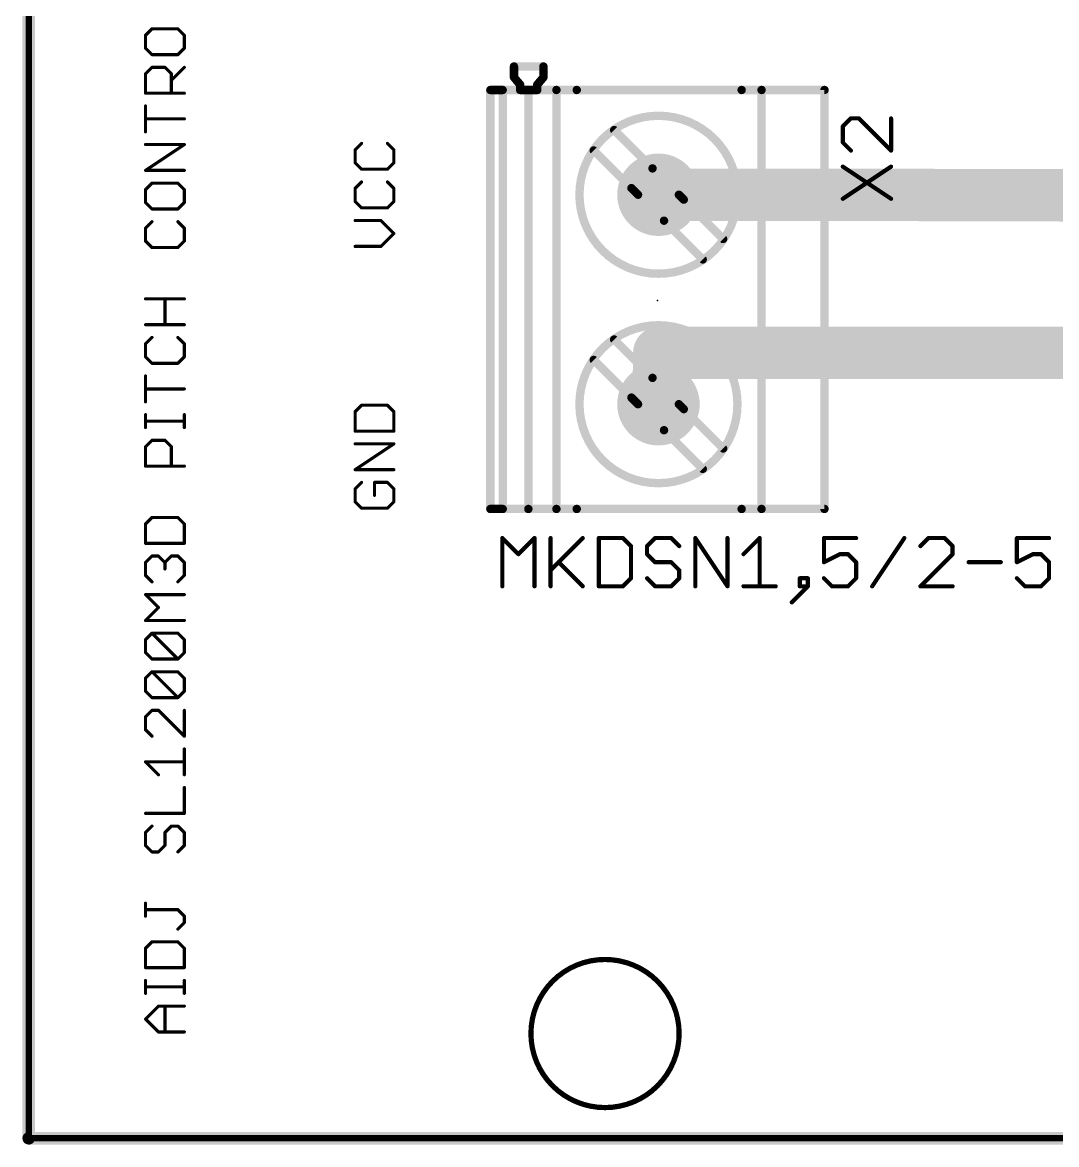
# Model space of a CAD drawing. Extents: x 3.7 to 72.5, y 3.7 to 57.3.
# Drawn here: x 3.66 to 28.73, y 3.66 to 30.87 of the extents above; entities that cross this region are included whole.
import ezdxf

# ---------------------------------------------------------------- set-up
doc = ezdxf.new("R2010")
doc.units = 0
for name, color, linetype in [('1', 14, 'CONTINUOUS'), ('121', 251, 'CONTINUOUS'), ('16', 174, 'CONTINUOUS'), ('17', 94, 'CONTINUOUS'), ('20', 178, 'CONTINUOUS'), ('21', 251, 'CONTINUOUS'), ('23', 178, 'CONTINUOUS'), ('25', 251, 'CONTINUOUS'), ('27', 251, 'CONTINUOUS'), ('51', 251, 'CONTINUOUS')]:
    doc.layers.add(name, color=color, linetype=linetype)

# ---------------------------------------------------------------- blocks, each defined once
blk = doc.blocks.new('ROUNDP')
at = {"const_width": 0.5}
blk.add_lwpolyline([(0, -0.25, 1), (0, 0.25, 1), (0, -0.25)], format="xyb", dxfattribs=at)

msp = doc.modelspace()

# ---------------------------------------------------------------- linework, layer by layer
at = {"layer": '1'}
for points, const_width in [([(3.81, 3.81), (3.81, 57.15)], 0.1524), ([(19.075, 26.6911), (22.8389, 26.6911)], 1.27), ([(22.8389, 26.6911), (31.75, 26.67)], 1.27), ([(19.0961, 22.86), (19.075, 21.6111)], 1.27), ([(33.02, 22.86), (19.0961, 22.86)], 1.27), ([(69.85, 3.81), (3.81, 3.81)], 0.1524)]:
    msp.add_lwpolyline(points, dxfattribs=dict(at, const_width=const_width))
for points, const_width in [([(19.075, 27.0086, 1), (19.075, 26.3736)], 0.635), ([(22.8397, 27.0086, 1), (22.8381, 26.3736)], 0.635), ([(22.8389, 26.3736, 1), (22.8389, 27.0086)], 0.635), ([(19.0961, 23.1775, 1), (19.0961, 22.5425)], 0.635), ([(19.4136, 22.8546, 1), (18.7786, 22.8654)], 0.635), ([(18.7575, 21.6165, 1), (19.3925, 21.6057)], 0.635), ([(3.81, 3.8481, 1), (3.81, 3.7719)], 0.0762), ([(3.7719, 3.81, 1), (3.8481, 3.81)], 0.0762)]:
    msp.add_lwpolyline(points, format="xyb", dxfattribs=dict(at, const_width=const_width))
at = {"layer": '121', "const_width": 0.0762}
for points in [[(6.7981, 30.715), (6.6413, 30.5582)], [(7.4251, 30.715), (6.7981, 30.715)], [(7.5819, 30.5582), (7.4251, 30.715)], [(6.6413, 30.5582), (6.6413, 30.2447)], [(7.5819, 30.2447), (7.5819, 30.5582)], [(6.6413, 30.2447), (6.7981, 30.0879)], [(7.4251, 30.0879), (7.5819, 30.2447)], [(6.7981, 30.0879), (7.4251, 30.0879)], [(6.6413, 29.6227), (6.7981, 29.7795)], [(6.6413, 29.1524), (6.6413, 29.6227)], [(6.7981, 29.7795), (7.1116, 29.7795)], [(7.1116, 29.7795), (7.2684, 29.6227)], [(7.2684, 29.4659), (7.5819, 29.7795)], [(7.2684, 29.6227), (7.2684, 29.1524)], [(7.5819, 29.1524), (6.6413, 29.1524)], [(6.6413, 28.2169), (6.6413, 28.8439)], [(7.5819, 28.5304), (6.6413, 28.5304)], [(6.6413, 27.2813), (7.5819, 27.9084)], [(7.5819, 27.9084), (6.6413, 27.9084)], [(11.8781, 27.9362), (11.7213, 27.7794)], [(11.7213, 27.7794), (11.7213, 27.4659)], [(12.6619, 27.7794), (12.5051, 27.9362)], [(12.6619, 27.4659), (12.6619, 27.7794)], [(11.7213, 27.4659), (11.8781, 27.3091)], [(12.5051, 27.3091), (12.6619, 27.4659)], [(7.5819, 27.2813), (6.6413, 27.2813)], [(11.8781, 27.3091), (12.5051, 27.3091)], [(6.7981, 26.9729), (6.6413, 26.8161)], [(7.4251, 26.9729), (6.7981, 26.9729)], [(7.5819, 26.8161), (7.4251, 26.9729)], [(11.8781, 27.0007), (11.7213, 26.8439)], [(12.6619, 26.8439), (12.5051, 27.0007)], [(6.6413, 26.8161), (6.6413, 26.5026)], [(7.5819, 26.5026), (7.5819, 26.8161)], [(11.7213, 26.8439), (11.7213, 26.5304)], [(12.6619, 26.5304), (12.6619, 26.8439)], [(6.6413, 26.5026), (6.7981, 26.3458)], [(7.4251, 26.3458), (7.5819, 26.5026)], [(11.7213, 26.5304), (11.8781, 26.3736)], [(11.8781, 26.3736), (12.5051, 26.3736)], [(12.5051, 26.3736), (12.6619, 26.5304)], [(6.7981, 26.3458), (7.4251, 26.3458)], [(6.7981, 26.0374), (6.6413, 25.8806)], [(6.6413, 25.8806), (6.6413, 25.5671)], [(7.5819, 25.8806), (7.4251, 26.0374)], [(7.5819, 25.5671), (7.5819, 25.8806)], [(12.3484, 26.0652), (11.7213, 26.0652)], [(12.6619, 25.7516), (12.3484, 26.0652)], [(6.6413, 25.5671), (6.7981, 25.4103)], [(7.4251, 25.4103), (7.5819, 25.5671)], [(12.3484, 25.4381), (12.6619, 25.7516)], [(6.7981, 25.4103), (7.4251, 25.4103)], [(11.7213, 25.4381), (12.3484, 25.4381)], [(6.6413, 24.1663), (7.5819, 24.1663)], [(7.1116, 23.5393), (7.1116, 24.1663)], [(7.5819, 23.5393), (6.6413, 23.5393)], [(6.7981, 23.2308), (6.6413, 23.0741)], [(7.5819, 23.0741), (7.4251, 23.2308)], [(6.6413, 23.0741), (6.6413, 22.7605)], [(7.5819, 22.7605), (7.5819, 23.0741)], [(6.6413, 22.7605), (6.7981, 22.6038)], [(6.7981, 22.6038), (7.4251, 22.6038)], [(7.4251, 22.6038), (7.5819, 22.7605)], [(6.6413, 21.6682), (6.6413, 22.2953)], [(7.5819, 21.9818), (6.6413, 21.9818)], [(11.8781, 21.5862), (11.7213, 21.4294)], [(12.5051, 21.5862), (11.8781, 21.5862)], [(12.6619, 21.4294), (12.5051, 21.5862)], [(6.6413, 21.0446), (6.6413, 21.3581)], [(7.5819, 21.2013), (6.6413, 21.2013)], [(7.5819, 21.0446), (7.5819, 21.3581)], [(11.7213, 21.4294), (11.7213, 20.9591)], [(12.6619, 20.9591), (12.6619, 21.4294)], [(11.7213, 20.9591), (12.6619, 20.9591)], [(6.6413, 20.5793), (6.7981, 20.7361)], [(6.7981, 20.7361), (7.1116, 20.7361)], [(7.1116, 20.7361), (7.2684, 20.5793)], [(11.7213, 20.0236), (12.6619, 20.6507)], [(12.6619, 20.6507), (11.7213, 20.6507)], [(6.6413, 20.109), (6.6413, 20.5793)], [(7.2684, 20.5793), (7.2684, 20.109)], [(7.5819, 20.109), (6.6413, 20.109)], [(12.6619, 20.0236), (11.7213, 20.0236)], [(11.8781, 19.7152), (11.7213, 19.5584)], [(11.7213, 19.5584), (11.7213, 19.2449)], [(12.5051, 19.7152), (12.1916, 19.7152)], [(12.1916, 19.7152), (12.1916, 19.4016)], [(12.6619, 19.5584), (12.5051, 19.7152)], [(12.6619, 19.2449), (12.6619, 19.5584)], [(11.7213, 19.2449), (11.8781, 19.0881)], [(11.8781, 19.0881), (12.5051, 19.0881)], [(12.5051, 19.0881), (12.6619, 19.2449)], [(6.7981, 18.8651), (6.6413, 18.7083)], [(7.4251, 18.8651), (6.7981, 18.8651)], [(7.5819, 18.7083), (7.4251, 18.8651)], [(6.6413, 18.7083), (6.6413, 18.238)], [(7.5819, 18.238), (7.5819, 18.7083)], [(6.6413, 18.238), (7.5819, 18.238)], [(6.6413, 17.7728), (6.7981, 17.9296)], [(6.7981, 17.9296), (6.9548, 17.9296)], [(6.9548, 17.9296), (7.1116, 17.7728)], [(7.1116, 17.7728), (7.2684, 17.9296)], [(7.2684, 17.9296), (7.4251, 17.9296)], [(7.4251, 17.9296), (7.5819, 17.7728)], [(6.6413, 17.4593), (6.6413, 17.7728)], [(7.1116, 17.7728), (7.1116, 17.616)], [(7.5819, 17.7728), (7.5819, 17.4593)], [(6.7981, 17.3025), (6.6413, 17.4593)], [(7.5819, 17.4593), (7.4251, 17.3025)], [(6.9548, 16.6805), (6.6413, 16.994)], [(6.6413, 16.994), (7.5819, 16.994)], [(6.6413, 16.367), (6.9548, 16.6805)], [(7.5819, 16.367), (6.6413, 16.367)], [(6.6413, 15.9017), (6.7981, 16.0585)], [(6.7981, 16.0585), (7.4251, 16.0585)], [(7.4251, 15.4314), (6.7981, 16.0585)], [(7.4251, 16.0585), (7.5819, 15.9017)], [(6.6413, 15.5882), (6.6413, 15.9017)], [(7.5819, 15.9017), (7.5819, 15.5882)], [(6.7981, 15.4314), (6.6413, 15.5882)], [(7.5819, 15.5882), (7.4251, 15.4314)], [(7.4251, 15.4314), (6.7981, 15.4314)], [(6.6413, 14.9662), (6.7981, 15.123)], [(6.6413, 14.6527), (6.6413, 14.9662)], [(6.7981, 15.123), (7.4251, 15.123)], [(7.4251, 14.4959), (6.7981, 15.123)], [(7.4251, 15.123), (7.5819, 14.9662)], [(7.5819, 14.9662), (7.5819, 14.6527)], [(6.7981, 14.4959), (6.6413, 14.6527)], [(7.4251, 14.4959), (6.7981, 14.4959)], [(7.5819, 14.6527), (7.4251, 14.4959)], [(6.7981, 14.1875), (6.6413, 14.0307)], [(6.9548, 14.1875), (6.7981, 14.1875)], [(7.5819, 13.5604), (6.9548, 14.1875)], [(7.5819, 14.1875), (7.5819, 13.5604)], [(6.6413, 14.0307), (6.6413, 13.7172)], [(6.6413, 13.7172), (6.7981, 13.5604)], [(7.5819, 12.6249), (7.5819, 13.252)], [(6.9548, 12.6249), (6.6413, 12.9384)], [(6.6413, 12.9384), (7.5819, 12.9384)], [(7.5819, 11.6894), (7.5819, 12.3164)], [(6.6413, 11.6894), (7.5819, 11.6894)], [(6.7981, 11.3809), (6.6413, 11.2242)], [(6.6413, 11.2242), (6.6413, 10.9106)], [(7.1116, 11.2242), (7.2684, 11.3809)], [(7.1116, 10.9106), (7.1116, 11.2242)], [(7.2684, 11.3809), (7.4251, 11.3809)], [(7.4251, 11.3809), (7.5819, 11.2242)], [(7.5819, 11.2242), (7.5819, 10.9106)], [(6.6413, 10.9106), (6.7981, 10.7539)], [(6.9548, 10.7539), (7.1116, 10.9106)], [(7.5819, 10.9106), (7.4251, 10.7539)], [(6.7981, 10.7539), (6.9548, 10.7539)], [(6.6413, 9.1964), (6.6413, 9.5099)], [(7.4251, 9.3531), (6.6413, 9.3531)], [(7.5819, 9.1964), (7.4251, 9.3531)], [(7.4251, 8.8828), (7.5819, 9.0396)], [(7.5819, 9.0396), (7.5819, 9.1964)], [(6.7981, 8.5744), (6.6413, 8.4176)], [(6.6413, 8.4176), (6.6413, 7.9473)], [(7.4251, 8.5744), (6.7981, 8.5744)], [(7.5819, 8.4176), (7.4251, 8.5744)], [(7.5819, 7.9473), (7.5819, 8.4176)], [(6.6413, 7.9473), (7.5819, 7.9473)], [(6.6413, 7.3236), (6.6413, 7.6372)], [(7.5819, 7.3236), (7.5819, 7.6372)], [(7.5819, 7.4804), (6.6413, 7.4804)], [(6.6413, 6.7016), (6.9548, 7.0152)], [(6.9548, 7.0152), (7.5819, 7.0152)], [(7.1116, 6.3881), (7.1116, 7.0152)], [(6.9548, 6.3881), (6.6413, 6.7016)], [(7.5819, 6.3881), (6.9548, 6.3881)]]:
    msp.add_lwpolyline(points, dxfattribs=at)
at = {"layer": '121', "const_width": 0.0381}
for points in [[(6.7981, 30.734, 1), (6.7981, 30.6959)], [(6.8115, 30.7015, 1), (6.7846, 30.7284)], [(7.4386, 30.7284, 1), (7.4117, 30.7015)], [(7.4251, 30.6959, 1), (7.4251, 30.734)], [(6.6603, 30.5582, 1), (6.6222, 30.5582)], [(6.6278, 30.5717, 1), (6.6548, 30.5447)], [(7.601, 30.5582, 1), (7.5629, 30.5582)], [(7.5684, 30.5447, 1), (7.5954, 30.5717)], [(6.6548, 30.2581, 1), (6.6278, 30.2312)], [(6.6222, 30.2447, 1), (6.6603, 30.2447)], [(7.5629, 30.2447, 1), (7.601, 30.2447)], [(7.5954, 30.2312, 1), (7.5684, 30.2581)], [(6.7981, 30.107, 1), (6.7981, 30.0689)], [(6.7846, 30.0744, 1), (6.8115, 30.1014)], [(7.4117, 30.1014, 1), (7.4386, 30.0744)], [(7.4251, 30.0689, 1), (7.4251, 30.107)], [(6.6603, 29.6227, 1), (6.6222, 29.6227)], [(6.7981, 29.7985, 1), (6.7981, 29.7604)], [(6.8115, 29.766, 1), (6.7846, 29.7929)], [(7.1251, 29.7929, 1), (7.0981, 29.766)], [(7.1116, 29.7604, 1), (7.1116, 29.7985)], [(7.2874, 29.6227, 1), (7.2493, 29.6227)], [(7.5954, 29.766, 1), (7.5684, 29.7929)], [(6.6278, 29.6362, 1), (6.6548, 29.6092)], [(7.2549, 29.4794, 1), (7.2818, 29.4525)], [(7.2549, 29.6092, 1), (7.2818, 29.6362)], [(6.6413, 29.1714, 1), (6.6413, 29.1333)], [(6.6222, 29.1524, 1), (6.6603, 29.1524)], [(7.2493, 29.1524, 1), (7.2874, 29.1524)], [(7.5819, 29.1333, 1), (7.5819, 29.1714)], [(6.6603, 28.8439, 1), (6.6222, 28.8439)], [(6.6413, 28.5495, 1), (6.6413, 28.5114)], [(7.5819, 28.5114, 1), (7.5819, 28.5495)], [(6.6222, 28.2169, 1), (6.6603, 28.2169)], [(6.6413, 27.9275, 1), (6.6413, 27.8894)], [(7.5925, 27.8926, 1), (7.5713, 27.9243)], [(7.5819, 27.8894, 1), (7.5819, 27.9275)], [(11.7403, 27.7794, 1), (11.7022, 27.7794)], [(11.7078, 27.7929, 1), (11.7348, 27.766)], [(11.8915, 27.9227, 1), (11.8646, 27.9497)], [(12.5186, 27.9497, 1), (12.4917, 27.9227)], [(12.681, 27.7794, 1), (12.6429, 27.7794)], [(12.6484, 27.766, 1), (12.6754, 27.7929)], [(11.7022, 27.4659, 1), (11.7403, 27.4659)], [(11.7348, 27.4794, 1), (11.7078, 27.4524)], [(12.6429, 27.4659, 1), (12.681, 27.4659)], [(12.6754, 27.4524, 1), (12.6484, 27.4794)], [(6.6413, 27.3004, 1), (6.6413, 27.2623)], [(6.6307, 27.2972, 1), (6.6519, 27.2655)], [(7.5819, 27.2623, 1), (7.5819, 27.3004)], [(11.8781, 27.3282, 1), (11.8781, 27.2901)], [(11.8646, 27.2957, 1), (11.8915, 27.3226)], [(12.4917, 27.3226, 1), (12.5186, 27.2957)], [(12.5051, 27.2901, 1), (12.5051, 27.3282)], [(6.7981, 26.992, 1), (6.7981, 26.9539)], [(6.8115, 26.9594, 1), (6.7846, 26.9864)], [(7.4386, 26.9864, 1), (7.4117, 26.9594)], [(7.4251, 26.9539, 1), (7.4251, 26.992)], [(11.8915, 26.9872, 1), (11.8646, 27.0142)], [(12.5186, 27.0142, 1), (12.4917, 26.9872)], [(6.6603, 26.8161, 1), (6.6222, 26.8161)], [(6.6278, 26.8296, 1), (6.6548, 26.8027)], [(7.601, 26.8161, 1), (7.5629, 26.8161)], [(7.5684, 26.8027, 1), (7.5954, 26.8296)], [(11.7403, 26.8439, 1), (11.7022, 26.8439)], [(11.7078, 26.8574, 1), (11.7348, 26.8304)], [(12.681, 26.8439, 1), (12.6429, 26.8439)], [(12.6484, 26.8304, 1), (12.6754, 26.8574)], [(6.6548, 26.5161, 1), (6.6278, 26.4891)], [(6.6222, 26.5026, 1), (6.6603, 26.5026)], [(7.5629, 26.5026, 1), (7.601, 26.5026)], [(7.5954, 26.4891, 1), (7.5684, 26.5161)], [(11.7022, 26.5304, 1), (11.7403, 26.5304)], [(11.7348, 26.5439, 1), (11.7078, 26.5169)], [(11.8781, 26.3927, 1), (11.8781, 26.3546)], [(11.8646, 26.3601, 1), (11.8915, 26.3871)], [(12.4917, 26.3871, 1), (12.5186, 26.3601)], [(12.5051, 26.3546, 1), (12.5051, 26.3927)], [(12.6429, 26.5304, 1), (12.681, 26.5304)], [(12.6754, 26.5169, 1), (12.6484, 26.5439)], [(6.7981, 26.3649, 1), (6.7981, 26.3268)], [(6.7846, 26.3324, 1), (6.8115, 26.3593)], [(7.4117, 26.3593, 1), (7.4386, 26.3324)], [(7.4251, 26.3268, 1), (7.4251, 26.3649)], [(6.6603, 25.8806, 1), (6.6222, 25.8806)], [(6.6278, 25.8941, 1), (6.6548, 25.8671)], [(6.8115, 26.0239, 1), (6.7846, 26.0509)], [(7.4386, 26.0509, 1), (7.4117, 26.0239)], [(7.601, 25.8806, 1), (7.5629, 25.8806)], [(7.5684, 25.8671, 1), (7.5954, 25.8941)], [(11.7213, 26.0842, 1), (11.7213, 26.0461)], [(12.3618, 26.0786, 1), (12.3349, 26.0517)], [(12.3484, 26.0461, 1), (12.3484, 26.0842)], [(6.6548, 25.5805, 1), (6.6278, 25.5536)], [(6.6222, 25.5671, 1), (6.6603, 25.5671)], [(7.5629, 25.5671, 1), (7.601, 25.5671)], [(7.5954, 25.5536, 1), (7.5684, 25.5805)], [(12.6484, 25.7382, 1), (12.6754, 25.7651)], [(12.6754, 25.7382, 1), (12.6484, 25.7651)], [(6.7981, 25.4294, 1), (6.7981, 25.3913)], [(6.7846, 25.3968, 1), (6.8115, 25.4238)], [(7.4117, 25.4238, 1), (7.4386, 25.3968)], [(7.4251, 25.3913, 1), (7.4251, 25.4294)], [(11.7213, 25.4572, 1), (11.7213, 25.4191)], [(12.3349, 25.4516, 1), (12.3618, 25.4246)], [(12.3484, 25.4191, 1), (12.3484, 25.4572)], [(6.6413, 24.1854, 1), (6.6413, 24.1473)], [(7.1307, 24.1663, 1), (7.0926, 24.1663)], [(7.5819, 24.1473, 1), (7.5819, 24.1854)], [(6.6413, 23.5583, 1), (6.6413, 23.5202)], [(7.0926, 23.5393, 1), (7.1307, 23.5393)], [(7.5819, 23.5202, 1), (7.5819, 23.5583)], [(6.8115, 23.2174, 1), (6.7846, 23.2443)], [(7.4386, 23.2443, 1), (7.4117, 23.2174)], [(6.6603, 23.0741, 1), (6.6222, 23.0741)], [(6.6278, 23.0875, 1), (6.6548, 23.0606)], [(7.601, 23.0741, 1), (7.5629, 23.0741)], [(7.5684, 23.0606, 1), (7.5954, 23.0875)], [(6.6548, 22.774, 1), (6.6278, 22.7471)], [(6.6222, 22.7605, 1), (6.6603, 22.7605)], [(6.7981, 22.6228, 1), (6.7981, 22.5847)], [(6.7846, 22.5903, 1), (6.8115, 22.6172)], [(7.4117, 22.6172, 1), (7.4386, 22.5903)], [(7.4251, 22.5847, 1), (7.4251, 22.6228)], [(7.5629, 22.7605, 1), (7.601, 22.7605)], [(7.5954, 22.7471, 1), (7.5684, 22.774)], [(6.6603, 22.2953, 1), (6.6222, 22.2953)], [(6.6413, 22.0008, 1), (6.6413, 21.9627)], [(7.5819, 21.9627, 1), (7.5819, 22.0008)], [(6.6222, 21.6682, 1), (6.6603, 21.6682)], [(11.8781, 21.6053, 1), (11.8781, 21.5672)], [(11.8915, 21.5727, 1), (11.8646, 21.5997)], [(12.5186, 21.5997, 1), (12.4917, 21.5727)], [(12.5051, 21.5672, 1), (12.5051, 21.6053)], [(6.6603, 21.3581, 1), (6.6222, 21.3581)], [(6.6413, 21.2204, 1), (6.6413, 21.1823)], [(7.601, 21.3581, 1), (7.5629, 21.3581)], [(7.5819, 21.1823, 1), (7.5819, 21.2204)], [(11.7403, 21.4294, 1), (11.7022, 21.4294)], [(11.7078, 21.4429, 1), (11.7348, 21.416)], [(12.681, 21.4294, 1), (12.6429, 21.4294)], [(12.6484, 21.416, 1), (12.6754, 21.4429)], [(6.6222, 21.0446, 1), (6.6603, 21.0446)], [(7.5629, 21.0446, 1), (7.601, 21.0446)], [(11.7022, 20.9591, 1), (11.7403, 20.9591)], [(11.7213, 20.9782, 1), (11.7213, 20.9401)], [(12.6429, 20.9591, 1), (12.681, 20.9591)], [(12.6619, 20.9401, 1), (12.6619, 20.9782)], [(6.7981, 20.7552, 1), (6.7981, 20.7171)], [(6.8115, 20.7226, 1), (6.7846, 20.7496)], [(7.1251, 20.7496, 1), (7.0981, 20.7226)], [(7.1116, 20.7171, 1), (7.1116, 20.7552)], [(11.7213, 20.6697, 1), (11.7213, 20.6316)], [(12.6725, 20.6348, 1), (12.6513, 20.6665)], [(12.6619, 20.6316, 1), (12.6619, 20.6697)], [(6.6603, 20.5793, 1), (6.6222, 20.5793)], [(6.6278, 20.5928, 1), (6.6548, 20.5659)], [(7.2874, 20.5793, 1), (7.2493, 20.5793)], [(7.2549, 20.5659, 1), (7.2818, 20.5928)], [(6.6413, 20.1281, 1), (6.6413, 20.09)], [(7.5819, 20.09, 1), (7.5819, 20.1281)], [(6.6222, 20.109, 1), (6.6603, 20.109)], [(7.2493, 20.109, 1), (7.2874, 20.109)], [(11.7213, 20.0427, 1), (11.7213, 20.0046)], [(11.7107, 20.0395, 1), (11.7319, 20.0078)], [(12.6619, 20.0046, 1), (12.6619, 20.0427)], [(11.7403, 19.5584, 1), (11.7022, 19.5584)], [(11.8915, 19.7017, 1), (11.8646, 19.7286)], [(12.1916, 19.7342, 1), (12.1916, 19.6961)], [(12.2107, 19.7152, 1), (12.1726, 19.7152)], [(12.5186, 19.7286, 1), (12.4917, 19.7017)], [(12.5051, 19.6961, 1), (12.5051, 19.7342)], [(12.681, 19.5584, 1), (12.6429, 19.5584)], [(11.7078, 19.5719, 1), (11.7348, 19.5449)], [(12.1726, 19.4016, 1), (12.2107, 19.4016)], [(12.6484, 19.5449, 1), (12.6754, 19.5719)], [(11.7022, 19.2449, 1), (11.7403, 19.2449)], [(11.7348, 19.2583, 1), (11.7078, 19.2314)], [(11.8781, 19.1072, 1), (11.8781, 19.0691)], [(11.8646, 19.0746, 1), (11.8915, 19.1016)], [(12.4917, 19.1016, 1), (12.5186, 19.0746)], [(12.5051, 19.0691, 1), (12.5051, 19.1072)], [(12.6429, 19.2449, 1), (12.681, 19.2449)], [(12.6754, 19.2314, 1), (12.6484, 19.2583)], [(6.7981, 18.8841, 1), (6.7981, 18.846)], [(6.8115, 18.8516, 1), (6.7846, 18.8785)], [(7.4386, 18.8785, 1), (7.4117, 18.8516)], [(7.4251, 18.846, 1), (7.4251, 18.8841)], [(6.6603, 18.7083, 1), (6.6222, 18.7083)], [(6.6278, 18.7218, 1), (6.6548, 18.6948)], [(7.601, 18.7083, 1), (7.5629, 18.7083)], [(7.5684, 18.6948, 1), (7.5954, 18.7218)], [(6.6413, 18.2571, 1), (6.6413, 18.219)], [(6.6222, 18.238, 1), (6.6603, 18.238)], [(7.5629, 18.238, 1), (7.601, 18.238)], [(7.5819, 18.219, 1), (7.5819, 18.2571)], [(6.7981, 17.9486, 1), (6.7981, 17.9105)], [(6.8115, 17.9161, 1), (6.7846, 17.943)], [(6.9683, 17.943, 1), (6.9414, 17.9161)], [(6.9548, 17.9105, 1), (6.9548, 17.9486)], [(7.2684, 17.9486, 1), (7.2684, 17.9105)], [(7.2818, 17.9161, 1), (7.2549, 17.943)], [(7.4386, 17.943, 1), (7.4117, 17.9161)], [(7.4251, 17.9105, 1), (7.4251, 17.9486)], [(6.6603, 17.7728, 1), (6.6222, 17.7728)], [(6.6278, 17.7863, 1), (6.6548, 17.7593)], [(7.0981, 17.7863, 1), (7.1251, 17.7593)], [(7.1307, 17.7728, 1), (7.0926, 17.7728)], [(7.0981, 17.7593, 1), (7.1251, 17.7863)], [(7.601, 17.7728, 1), (7.5629, 17.7728)], [(7.5684, 17.7593, 1), (7.5954, 17.7863)], [(6.6548, 17.4727, 1), (6.6278, 17.4458)], [(6.6222, 17.4593, 1), (6.6603, 17.4593)], [(7.0926, 17.616, 1), (7.1307, 17.616)], [(7.5629, 17.4593, 1), (7.601, 17.4593)], [(7.5954, 17.4458, 1), (7.5684, 17.4727)], [(6.7846, 17.289, 1), (6.8115, 17.316)], [(7.4117, 17.316, 1), (7.4386, 17.289)], [(6.6548, 17.0075, 1), (6.6278, 16.9806)], [(6.6413, 17.0131, 1), (6.6413, 16.975)], [(7.5819, 16.975, 1), (7.5819, 17.0131)], [(6.9683, 16.667, 1), (6.9414, 16.694)], [(6.9414, 16.667, 1), (6.9683, 16.694)], [(6.6413, 16.386, 1), (6.6413, 16.3479)], [(6.6278, 16.3804, 1), (6.6548, 16.3535)], [(7.5819, 16.3479, 1), (7.5819, 16.386)], [(6.8115, 16.072, 1), (6.7846, 16.045)], [(6.7981, 16.0776, 1), (6.7981, 16.0395)], [(6.8115, 16.045, 1), (6.7846, 16.072)], [(7.4386, 16.072, 1), (7.4117, 16.045)], [(7.4251, 16.0395, 1), (7.4251, 16.0776)], [(6.6603, 15.9017, 1), (6.6222, 15.9017)], [(6.6278, 15.9152, 1), (6.6548, 15.8883)], [(7.601, 15.9017, 1), (7.5629, 15.9017)], [(7.5684, 15.8883, 1), (7.5954, 15.9152)], [(6.6548, 15.6017, 1), (6.6278, 15.5747)], [(6.6222, 15.5882, 1), (6.6603, 15.5882)], [(7.5629, 15.5882, 1), (7.601, 15.5882)], [(7.5954, 15.5747, 1), (7.5684, 15.6017)], [(6.7981, 15.4505, 1), (6.7981, 15.4124)], [(6.7846, 15.418, 1), (6.8115, 15.4449)], [(7.4117, 15.4449, 1), (7.4386, 15.418)], [(7.4117, 15.418, 1), (7.4386, 15.4449)], [(7.4251, 15.4124, 1), (7.4251, 15.4505)], [(6.6603, 14.9662, 1), (6.6222, 14.9662)], [(6.6278, 14.9797, 1), (6.6548, 14.9528)], [(6.8115, 15.1365, 1), (6.7846, 15.1095)], [(6.7981, 15.142, 1), (6.7981, 15.1039)], [(6.8115, 15.1095, 1), (6.7846, 15.1365)], [(7.4386, 15.1365, 1), (7.4117, 15.1095)], [(7.4251, 15.1039, 1), (7.4251, 15.142)], [(7.601, 14.9662, 1), (7.5629, 14.9662)], [(7.5684, 14.9528, 1), (7.5954, 14.9797)], [(6.6548, 14.6662, 1), (6.6278, 14.6392)], [(6.6222, 14.6527, 1), (6.6603, 14.6527)], [(6.7981, 14.515, 1), (6.7981, 14.4769)], [(6.7846, 14.4825, 1), (6.8115, 14.5094)], [(7.4117, 14.5094, 1), (7.4386, 14.4825)], [(7.4117, 14.4825, 1), (7.4386, 14.5094)], [(7.4251, 14.4769, 1), (7.4251, 14.515)], [(7.5629, 14.6527, 1), (7.601, 14.6527)], [(7.5954, 14.6392, 1), (7.5684, 14.6662)], [(6.7981, 14.2065, 1), (6.7981, 14.1684)], [(6.8115, 14.174, 1), (6.7846, 14.2009)], [(6.9683, 14.2009, 1), (6.9414, 14.174)], [(6.9548, 14.1684, 1), (6.9548, 14.2065)], [(7.601, 14.1875, 1), (7.5629, 14.1875)], [(6.6603, 14.0307, 1), (6.6222, 14.0307)], [(6.6278, 14.0442, 1), (6.6548, 14.0172)], [(6.6548, 13.7306, 1), (6.6278, 13.7037)], [(6.6222, 13.7172, 1), (6.6603, 13.7172)], [(6.7846, 13.5469, 1), (6.8115, 13.5739)], [(7.5629, 13.5604, 1), (7.601, 13.5604)], [(7.5684, 13.5469, 1), (7.5954, 13.5739)], [(7.601, 13.252, 1), (7.5629, 13.252)], [(6.6548, 12.9519, 1), (6.6278, 12.925)], [(6.6413, 12.9575, 1), (6.6413, 12.9194)], [(7.5819, 12.9194, 1), (7.5819, 12.9575)], [(6.9414, 12.6114, 1), (6.9683, 12.6384)], [(7.5629, 12.6249, 1), (7.601, 12.6249)], [(7.601, 12.3164, 1), (7.5629, 12.3164)], [(6.6413, 11.7084, 1), (6.6413, 11.6703)], [(7.5629, 11.6894, 1), (7.601, 11.6894)], [(7.5819, 11.6703, 1), (7.5819, 11.7084)], [(6.6603, 11.2242, 1), (6.6222, 11.2242)], [(6.6278, 11.2376, 1), (6.6548, 11.2107)], [(6.8115, 11.3675, 1), (6.7846, 11.3944)], [(7.0981, 11.2376, 1), (7.1251, 11.2107)], [(7.1307, 11.2242, 1), (7.0926, 11.2242)], [(7.2684, 11.4, 1), (7.2684, 11.3619)], [(7.2818, 11.3675, 1), (7.2549, 11.3944)], [(7.4386, 11.3944, 1), (7.4117, 11.3675)], [(7.4251, 11.3619, 1), (7.4251, 11.4)], [(7.601, 11.2242, 1), (7.5629, 11.2242)], [(7.5684, 11.2107, 1), (7.5954, 11.2376)], [(6.6548, 10.9241, 1), (6.6278, 10.8971)], [(6.6222, 10.9106, 1), (6.6603, 10.9106)], [(7.0926, 10.9106, 1), (7.1307, 10.9106)], [(7.1251, 10.8971, 1), (7.0981, 10.9241)], [(7.5629, 10.9106, 1), (7.601, 10.9106)], [(7.5954, 10.8971, 1), (7.5684, 10.9241)], [(6.7981, 10.7729, 1), (6.7981, 10.7348)], [(6.7846, 10.7404, 1), (6.8115, 10.7673)], [(6.9414, 10.7673, 1), (6.9683, 10.7404)], [(6.9548, 10.7348, 1), (6.9548, 10.7729)], [(7.4117, 10.7673, 1), (7.4386, 10.7404)], [(6.6603, 9.5099, 1), (6.6222, 9.5099)], [(6.6413, 9.3722, 1), (6.6413, 9.3341)], [(7.4386, 9.3666, 1), (7.4117, 9.3396)], [(7.4251, 9.3341, 1), (7.4251, 9.3722)], [(6.6222, 9.1964, 1), (6.6603, 9.1964)], [(7.601, 9.1964, 1), (7.5629, 9.1964)], [(7.5629, 9.0396, 1), (7.601, 9.0396)], [(7.5684, 9.1829, 1), (7.5954, 9.2098)], [(7.5954, 9.0261, 1), (7.5684, 9.0531)], [(7.4117, 8.8963, 1), (7.4386, 8.8693)], [(6.6603, 8.4176, 1), (6.6222, 8.4176)], [(6.6278, 8.4311, 1), (6.6548, 8.4041)], [(6.7981, 8.5934, 1), (6.7981, 8.5553)], [(6.8115, 8.5609, 1), (6.7846, 8.5878)], [(7.4386, 8.5878, 1), (7.4117, 8.5609)], [(7.4251, 8.5553, 1), (7.4251, 8.5934)], [(7.601, 8.4176, 1), (7.5629, 8.4176)], [(7.5684, 8.4041, 1), (7.5954, 8.4311)], [(6.6413, 7.9663, 1), (6.6413, 7.9282)], [(6.6222, 7.9473, 1), (6.6603, 7.9473)], [(7.5629, 7.9473, 1), (7.601, 7.9473)], [(7.5819, 7.9282, 1), (7.5819, 7.9663)], [(6.6603, 7.6372, 1), (6.6222, 7.6372)], [(7.601, 7.6372, 1), (7.5629, 7.6372)], [(6.6413, 7.4994, 1), (6.6413, 7.4613)], [(7.5819, 7.4613, 1), (7.5819, 7.4994)], [(6.6222, 7.3236, 1), (6.6603, 7.3236)], [(7.5629, 7.3236, 1), (7.601, 7.3236)], [(6.9548, 7.0342, 1), (6.9548, 6.9961)], [(6.9683, 7.0017, 1), (6.9414, 7.0286)], [(7.1307, 7.0152, 1), (7.0926, 7.0152)], [(7.5819, 6.9961, 1), (7.5819, 7.0342)], [(6.6548, 6.7151, 1), (6.6278, 6.6882)], [(6.6278, 6.7151, 1), (6.6548, 6.6882)], [(6.9548, 6.4072, 1), (6.9548, 6.3691)], [(6.9414, 6.3746, 1), (6.9683, 6.4016)], [(7.0926, 6.3881, 1), (7.1307, 6.3881)], [(7.5819, 6.3691, 1), (7.5819, 6.4072)]]:
    msp.add_lwpolyline(points, format="xyb", dxfattribs=at)
at = {"layer": '16', "const_width": 0.3048}
for points in [[(3.81, 3.81), (3.81, 57.15)], [(69.85, 3.81), (3.81, 3.81)]]:
    msp.add_lwpolyline(points, dxfattribs=at)
at = {"layer": '16', "const_width": 0.1524}
for points in [[(3.81, 3.8862, 1), (3.81, 3.7338)], [(3.7338, 3.81, 1), (3.8862, 3.81)]]:
    msp.add_lwpolyline(points, format="xyb", dxfattribs=at)
at = {"layer": '20'}
for p, q in [((3.81, 57.15), (3.81, 3.81)), ((3.81, 3.81), (69.85, 3.81))]:
    msp.add_line(p, q, dxfattribs=at)
at = {"layer": '21', "const_width": 0.2032}
for points in [[(15.573, 29.8011), (15.573, 29.5381)], [(16.287, 29.8011), (15.573, 29.8011)], [(16.287, 29.8011), (16.287, 29.5381)], [(15.723, 29.3598), (15.573, 29.5381)], [(15.723, 29.2311), (15.723, 29.3598)], [(16.287, 29.5381), (16.137, 29.3598)], [(16.137, 29.3598), (16.137, 29.2311)], [(15, 29.2311), (15, 19.0711)], [(15.3, 29.2311), (15, 29.2311)], [(15.3, 29.2311), (15.723, 29.2311)], [(15.3, 19.0711), (15.3, 29.2311)], [(15.723, 29.2311), (15.9221, 29.2311)], [(15.9221, 29.2311), (16.137, 29.2311)], [(15.9221, 29.2311), (15.9221, 19.0711)], [(16.137, 29.2311), (16.6021, 29.2311)], [(17.0945, 29.2311), (16.6021, 29.2311)], [(16.6021, 19.0711), (16.6021, 29.2311)], [(17.0945, 29.2311), (21.0913, 29.2311)], [(21.5743, 29.2311), (21.0913, 29.2311)], [(21.5743, 29.2311), (21.5743, 19.0711)], [(21.5743, 29.2311), (23.1, 29.2311)], [(23.1, 29.2311), (23.1, 19.0711)], [(15.3, 19.0711), (15, 19.0711)], [(15.3, 19.0711), (15.9221, 19.0711)], [(15.9221, 19.0711), (16.6021, 19.0711)], [(17.0945, 19.0711), (16.6021, 19.0711)], [(17.0945, 19.0711), (21.0913, 19.0711)], [(21.5743, 19.0711), (21.0913, 19.0711)], [(21.5743, 19.0711), (23.1, 19.0711)]]:
    msp.add_lwpolyline(points, dxfattribs=at)
at = {"layer": '21'}
for points, const_width in [([(15.6238, 29.8011, 1), (15.5222, 29.8011)], 0.1016), ([(15.573, 29.8519, 1), (15.573, 29.7503)], 0.1016), ([(16.3378, 29.8011, 1), (16.2362, 29.8011)], 0.1016), ([(16.287, 29.7503, 1), (16.287, 29.8519)], 0.1016), ([(15.6119, 29.5708, 1), (15.5341, 29.5054)], 0.1016), ([(15.5222, 29.5381, 1), (15.6238, 29.5381)], 0.1016), ([(15.7738, 29.3598, 1), (15.6722, 29.3598)], 0.1016), ([(15.6841, 29.3271, 1), (15.7619, 29.3925)], 0.1016), ([(16.1878, 29.3598, 1), (16.0862, 29.3598)], 0.1016), ([(16.0981, 29.3925, 1), (16.1759, 29.3271)], 0.1016), ([(16.2362, 29.5381, 1), (16.3378, 29.5381)], 0.1016), ([(16.3259, 29.5054, 1), (16.2481, 29.5708)], 0.1016), ([(15.0508, 29.2311, 1), (14.9492, 29.2311)], 0.1016), ([(15, 29.2819, 1), (15, 29.1803)], 0.1016), ([(15.3, 29.2819, 1), (15.3, 29.1803)], 0.1016), ([(15.3508, 29.2311, 1), (15.2492, 29.2311)], 0.1016), ([(15.3, 29.1803, 1), (15.3, 29.2819)], 0.1016), ([(15.723, 29.2819, 1), (15.723, 29.1803)], 0.1016), ([(15.6722, 29.2311, 1), (15.7738, 29.2311)], 0.1016), ([(15.723, 29.1803, 1), (15.723, 29.2819)], 0.1016), ([(15.9221, 29.2819, 1), (15.9221, 29.1803)], 0.1016), ([(15.9729, 29.2311, 1), (15.8713, 29.2311)], 0.1016), ([(15.9221, 29.1803, 1), (15.9221, 29.2819)], 0.1016), ([(16.137, 29.2819, 1), (16.137, 29.1803)], 0.1016), ([(16.0862, 29.2311, 1), (16.1878, 29.2311)], 0.1016), ([(16.137, 29.1803, 1), (16.137, 29.2819)], 0.1016), ([(16.6021, 29.2819, 1), (16.6021, 29.1803)], 0.1016), ([(16.6529, 29.2311, 1), (16.5513, 29.2311)], 0.1016), ([(16.6021, 29.1803, 1), (16.6021, 29.2819)], 0.1016), ([(17.0945, 29.2819, 1), (17.0945, 29.1803)], 0.1016), ([(17.0945, 29.1803, 1), (17.0945, 29.2819)], 0.1016), ([(21.0913, 29.2819, 1), (21.0913, 29.1803)], 0.1016), ([(21.0913, 29.1803, 1), (21.0913, 29.2819)], 0.1016), ([(21.6251, 29.2311, 1), (21.5235, 29.2311)], 0.1016), ([(21.5743, 29.2819, 1), (21.5743, 29.1803)], 0.1016), ([(21.5743, 29.1803, 1), (21.5743, 29.2819)], 0.1016), ([(23.1508, 29.2311, 1), (23.0492, 29.2311)], 0.1016), ([(23.1, 29.1803, 1), (23.1, 29.2819)], 0.1016), ([(19.075, 24.7761, 1), (19.075, 28.6061, 1), (19.075, 24.7761)], 0.2032), ([(19.075, 19.6961, 1), (19.075, 23.5261, 1), (19.075, 19.6961)], 0.2032), ([(15, 19.1219, 1), (15, 19.0203)], 0.1016), ([(14.9492, 19.0711, 1), (15.0508, 19.0711)], 0.1016), ([(15.3, 19.1219, 1), (15.3, 19.0203)], 0.1016), ([(15.2492, 19.0711, 1), (15.3508, 19.0711)], 0.1016), ([(15.3, 19.0203, 1), (15.3, 19.1219)], 0.1016), ([(15.9221, 19.1219, 1), (15.9221, 19.0203)], 0.1016), ([(15.8713, 19.0711, 1), (15.9729, 19.0711)], 0.1016), ([(15.9221, 19.0203, 1), (15.9221, 19.1219)], 0.1016), ([(16.6021, 19.1219, 1), (16.6021, 19.0203)], 0.1016), ([(16.5513, 19.0711, 1), (16.6529, 19.0711)], 0.1016), ([(16.6021, 19.0203, 1), (16.6021, 19.1219)], 0.1016), ([(17.0945, 19.1219, 1), (17.0945, 19.0203)], 0.1016), ([(17.0945, 19.0203, 1), (17.0945, 19.1219)], 0.1016), ([(21.0913, 19.1219, 1), (21.0913, 19.0203)], 0.1016), ([(21.0913, 19.0203, 1), (21.0913, 19.1219)], 0.1016), ([(21.5743, 19.1219, 1), (21.5743, 19.0203)], 0.1016), ([(21.5235, 19.0711, 1), (21.6251, 19.0711)], 0.1016), ([(21.5743, 19.0203, 1), (21.5743, 19.1219)], 0.1016), ([(23.0492, 19.0711, 1), (23.1508, 19.0711)], 0.1016), ([(23.1, 19.0203, 1), (23.1, 19.1219)], 0.1016)]:
    msp.add_lwpolyline(points, format="xyb", dxfattribs=dict(at, const_width=const_width))
at = {"layer": '23'}
for p in [(19.05, 24.13), (3.81, 3.81)]:
    msp.add_point(p, dxfattribs=at)
at = {"layer": '25', "const_width": 0.1016}
for points in [[(23.7397, 28.5421), (23.5448, 28.3472)], [(23.9346, 28.5421), (23.7397, 28.5421)], [(24.7142, 27.7625), (23.9346, 28.5421)], [(24.7142, 28.5421), (24.7142, 27.7625)], [(23.5448, 28.3472), (23.5448, 27.9574)], [(23.5448, 27.9574), (23.7397, 27.7625)], [(23.5448, 26.5931), (24.7142, 27.3727)], [(23.5448, 27.3727), (24.7142, 26.5931)]]:
    msp.add_lwpolyline(points, dxfattribs=at)
at = {"layer": '25', "const_width": 0.0508}
for points in [[(23.7397, 28.5675, 1), (23.7397, 28.5167)], [(23.7577, 28.5241, 1), (23.7217, 28.5601)], [(23.9526, 28.5601, 1), (23.9166, 28.5241)], [(23.9346, 28.5167, 1), (23.9346, 28.5675)], [(24.7396, 28.5421, 1), (24.6888, 28.5421)], [(23.5268, 28.3652, 1), (23.5628, 28.3292)], [(23.5702, 28.3472, 1), (23.5194, 28.3472)], [(23.5628, 27.9754, 1), (23.5268, 27.9394)], [(23.5194, 27.9574, 1), (23.5702, 27.9574)], [(23.7217, 27.7445, 1), (23.7577, 27.7805)], [(24.6888, 27.7625, 1), (24.7396, 27.7625)], [(24.6962, 27.7445, 1), (24.7322, 27.7805)], [(23.5589, 27.3938, 1), (23.5307, 27.3516)], [(24.7283, 27.3516, 1), (24.7001, 27.3938)], [(23.5307, 26.6142, 1), (23.5589, 26.572)], [(24.7001, 26.572, 1), (24.7283, 26.6142)]]:
    msp.add_lwpolyline(points, format="xyb", dxfattribs=at)
at = {"layer": '27', "const_width": 0.0508}
for points in [[(15.3088, 18.3832, 1), (15.2728, 18.3472)], [(15.3162, 18.3652, 1), (15.2654, 18.3652)], [(16.0958, 18.3652, 1), (16.045, 18.3652)], [(16.0884, 18.3472, 1), (16.0524, 18.3832)], [(16.4856, 18.3652, 1), (16.4348, 18.3652)], [(17.2578, 18.3472, 1), (17.2218, 18.3832)], [(17.655, 18.3652, 1), (17.6042, 18.3652)], [(17.6296, 18.3906, 1), (17.6296, 18.3398)], [(18.2323, 18.3832, 1), (18.1963, 18.3472)], [(18.2143, 18.3398, 1), (18.2143, 18.3906)], [(18.9939, 18.3906, 1), (18.9939, 18.3398)], [(19.0118, 18.3472, 1), (18.9759, 18.3832)], [(19.4016, 18.3832, 1), (19.3657, 18.3472)], [(19.3837, 18.3398, 1), (19.3837, 18.3906)], [(19.9938, 18.3652, 1), (19.943, 18.3652)], [(19.9895, 18.3793, 1), (19.9473, 18.3511)], [(20.7734, 18.3652, 1), (20.7226, 18.3652)], [(21.553, 18.3652, 1), (21.5022, 18.3652)], [(21.5455, 18.3472, 1), (21.5096, 18.3832)], [(23.0868, 18.3906, 1), (23.0868, 18.3398)], [(23.1122, 18.3652, 1), (23.0614, 18.3652)], [(23.8664, 18.3398, 1), (23.8664, 18.3906)], [(25.0569, 18.3511, 1), (25.0146, 18.3793)], [(25.6205, 18.3906, 1), (25.6205, 18.3398)], [(25.6384, 18.3472, 1), (25.6025, 18.3832)], [(26.0282, 18.3832, 1), (25.9923, 18.3472)], [(26.0103, 18.3398, 1), (26.0103, 18.3906)], [(27.7644, 18.3906, 1), (27.7644, 18.3398)], [(27.7898, 18.3652, 1), (27.739, 18.3652)], [(28.544, 18.3398, 1), (28.544, 18.3906)], [(15.6626, 17.9934, 1), (15.6986, 17.9574)], [(15.6626, 17.9574, 1), (15.6986, 17.9934)], [(18.4346, 18.1703, 1), (18.3838, 18.1703)], [(18.3912, 18.1523, 1), (18.4272, 18.1883)], [(18.781, 18.1883, 1), (18.817, 18.1523)], [(18.817, 17.9934, 1), (18.781, 17.9574)], [(18.8244, 18.1703, 1), (18.7736, 18.1703)], [(18.7736, 17.9754, 1), (18.8244, 17.9754)], [(19.5606, 18.1523, 1), (19.5965, 18.1883)], [(21.1198, 17.9934, 1), (21.1557, 17.9574)], [(23.4766, 18.0008, 1), (23.4766, 17.95)], [(23.4879, 17.9527, 1), (23.4652, 17.9981)], [(23.6894, 17.9934, 1), (23.6535, 17.9574)], [(23.6715, 17.95, 1), (23.6715, 18.0008)], [(25.4076, 18.1883, 1), (25.4435, 18.1523)], [(26.2306, 18.1703, 1), (26.1798, 18.1703)], [(26.1798, 17.9754, 1), (26.2306, 17.9754)], [(26.1872, 18.1523, 1), (26.2231, 18.1883)], [(26.2231, 17.9574, 1), (26.1872, 17.9934)], [(28.1542, 18.0008, 1), (28.1542, 17.95)], [(28.1655, 17.9527, 1), (28.1428, 17.9981)], [(28.367, 17.9934, 1), (28.3311, 17.9574)], [(28.3491, 17.95, 1), (28.3491, 18.0008)], [(16.6731, 17.7985, 1), (16.6371, 17.7625)], [(18.9939, 17.8059, 1), (18.9939, 17.7551)], [(18.9759, 17.7625, 1), (19.0118, 17.7985)], [(19.4016, 17.7985, 1), (19.3657, 17.7625)], [(19.3837, 17.7551, 1), (19.3837, 17.8059)], [(23.0754, 17.8032, 1), (23.0981, 17.7578)], [(23.0614, 17.7805, 1), (23.1122, 17.7805)], [(23.8918, 17.7805, 1), (23.841, 17.7805)], [(23.8484, 17.7625, 1), (23.8843, 17.7985)], [(26.595, 17.8059, 1), (26.595, 17.7551)], [(27.3746, 17.7551, 1), (27.3746, 17.8059)], [(27.753, 17.8032, 1), (27.7757, 17.7578)], [(27.739, 17.7805, 1), (27.7898, 17.7805)], [(28.5694, 17.7805, 1), (28.5186, 17.7805)], [(28.526, 17.7625, 1), (28.5619, 17.7985)], [(16.4422, 17.6036, 1), (16.4782, 17.5676)], [(18.3838, 17.3907, 1), (18.4346, 17.3907)], [(18.4272, 17.3727, 1), (18.3912, 17.4087)], [(18.817, 17.4087, 1), (18.781, 17.3727)], [(19.604, 17.5856, 1), (19.5532, 17.5856)], [(19.5532, 17.3907, 1), (19.604, 17.3907)], [(19.5606, 17.5676, 1), (19.5965, 17.6036)], [(19.5965, 17.3727, 1), (19.5606, 17.4087)], [(22.5021, 17.4161, 1), (22.5021, 17.3653)], [(22.5275, 17.3907, 1), (22.4767, 17.3907)], [(22.7224, 17.3907, 1), (22.6716, 17.3907)], [(22.697, 17.3653, 1), (22.697, 17.4161)], [(23.1047, 17.4087, 1), (23.0688, 17.3727)], [(23.841, 17.3907, 1), (23.8918, 17.3907)], [(23.8843, 17.3727, 1), (23.8484, 17.4087)], [(27.7823, 17.4087, 1), (27.7464, 17.3727)], [(28.5186, 17.3907, 1), (28.5694, 17.3907)], [(28.5619, 17.3727, 1), (28.526, 17.4087)], [(15.2654, 17.1958, 1), (15.3162, 17.1958)], [(16.045, 17.1958, 1), (16.0958, 17.1958)], [(16.4348, 17.1958, 1), (16.4856, 17.1958)], [(17.2218, 17.1778, 1), (17.2578, 17.2138)], [(17.6296, 17.2212, 1), (17.6296, 17.1704)], [(17.6042, 17.1958, 1), (17.655, 17.1958)], [(18.1963, 17.2138, 1), (18.2323, 17.1778)], [(18.2143, 17.1704, 1), (18.2143, 17.2212)], [(18.9939, 17.2212, 1), (18.9939, 17.1704)], [(18.9759, 17.1778, 1), (19.0118, 17.2138)], [(19.3657, 17.2138, 1), (19.4016, 17.1778)], [(19.3837, 17.1704, 1), (19.3837, 17.2212)], [(19.943, 17.1958, 1), (19.9938, 17.1958)], [(20.7226, 17.1958, 1), (20.7734, 17.1958)], [(20.7269, 17.1817, 1), (20.7691, 17.2099)], [(21.1378, 17.2212, 1), (21.1378, 17.1704)], [(21.5022, 17.1958, 1), (21.553, 17.1958)], [(21.9174, 17.1704, 1), (21.9174, 17.2212)], [(22.5021, 17.2212, 1), (22.5021, 17.1704)], [(22.4767, 17.1958, 1), (22.5275, 17.1958)], [(22.6716, 17.1958, 1), (22.7224, 17.1958)], [(22.7149, 17.1778, 1), (22.679, 17.2138)], [(22.697, 17.1704, 1), (22.697, 17.2212)], [(23.2817, 17.2212, 1), (23.2817, 17.1704)], [(23.2637, 17.1778, 1), (23.2996, 17.2138)], [(23.6535, 17.2138, 1), (23.6894, 17.1778)], [(23.6715, 17.1704, 1), (23.6715, 17.2212)], [(24.235, 17.2099, 1), (24.2773, 17.1817)], [(25.4076, 17.2138, 1), (25.4435, 17.1778)], [(25.4256, 17.2212, 1), (25.4256, 17.1704)], [(26.2052, 17.1704, 1), (26.2052, 17.2212)], [(27.9593, 17.2212, 1), (27.9593, 17.1704)], [(27.9413, 17.1778, 1), (27.9772, 17.2138)], [(28.3311, 17.2138, 1), (28.367, 17.1778)], [(28.3491, 17.1704, 1), (28.3491, 17.2212)], [(22.2892, 16.824, 1), (22.3251, 16.788)]]:
    msp.add_lwpolyline(points, format="xyb", dxfattribs=at)
at = {"layer": '27', "const_width": 0.1016}
for points in [[(15.2908, 17.1958), (15.2908, 18.3652)], [(15.2908, 18.3652), (15.6806, 17.9754)], [(15.6806, 17.9754), (16.0704, 18.3652)], [(16.0704, 18.3652), (16.0704, 17.1958)], [(16.4602, 18.3652), (16.4602, 17.1958)], [(16.4602, 17.5856), (17.2398, 18.3652)], [(17.6296, 18.3652), (17.6296, 17.1958)], [(18.2143, 18.3652), (17.6296, 18.3652)], [(18.4092, 18.1703), (18.2143, 18.3652)], [(18.9939, 18.3652), (18.799, 18.1703)], [(19.3837, 18.3652), (18.9939, 18.3652)], [(19.5786, 18.1703), (19.3837, 18.3652)], [(19.9684, 17.1958), (19.9684, 18.3652)], [(19.9684, 18.3652), (20.748, 17.1958)], [(20.748, 17.1958), (20.748, 18.3652)], [(21.1378, 17.9754), (21.5276, 18.3652)], [(21.5276, 18.3652), (21.5276, 17.1958)], [(23.8664, 18.3652), (23.0868, 18.3652)], [(23.0868, 18.3652), (23.0868, 17.7805)], [(24.2562, 17.1958), (25.0358, 18.3652)], [(25.6205, 18.3652), (25.4256, 18.1703)], [(26.0103, 18.3652), (25.6205, 18.3652)], [(26.2052, 18.1703), (26.0103, 18.3652)], [(28.544, 18.3652), (27.7644, 18.3652)], [(27.7644, 18.3652), (27.7644, 17.7805)], [(18.4092, 17.3907), (18.4092, 18.1703)], [(18.799, 18.1703), (18.799, 17.9754)], [(18.799, 17.9754), (18.9939, 17.7805)], [(23.0868, 17.7805), (23.4766, 17.9754)], [(23.4766, 17.9754), (23.6715, 17.9754)], [(23.6715, 17.9754), (23.8664, 17.7805)], [(25.4256, 17.1958), (26.2052, 17.9754)], [(26.2052, 17.9754), (26.2052, 18.1703)], [(27.7644, 17.7805), (28.1542, 17.9754)], [(28.1542, 17.9754), (28.3491, 17.9754)], [(28.3491, 17.9754), (28.544, 17.7805)], [(16.6551, 17.7805), (17.2398, 17.1958)], [(18.9939, 17.7805), (19.3837, 17.7805)], [(19.3837, 17.7805), (19.5786, 17.5856)], [(23.8664, 17.7805), (23.8664, 17.3907)], [(26.595, 17.7805), (27.3746, 17.7805)], [(28.544, 17.7805), (28.544, 17.3907)], [(18.2143, 17.1958), (18.4092, 17.3907)], [(18.9939, 17.1958), (18.799, 17.3907)], [(19.5786, 17.3907), (19.3837, 17.1958)], [(19.5786, 17.5856), (19.5786, 17.3907)], [(22.697, 17.3907), (22.5021, 17.3907)], [(22.5021, 17.3907), (22.5021, 17.1958)], [(22.697, 17.1958), (22.697, 17.3907)], [(23.2817, 17.1958), (23.0868, 17.3907)], [(23.8664, 17.3907), (23.6715, 17.1958)], [(27.9593, 17.1958), (27.7644, 17.3907)], [(28.544, 17.3907), (28.3491, 17.1958)], [(17.6296, 17.1958), (18.2143, 17.1958)], [(19.3837, 17.1958), (18.9939, 17.1958)], [(21.1378, 17.1958), (21.9174, 17.1958)], [(22.3072, 16.806), (22.697, 17.1958)], [(22.5021, 17.1958), (22.697, 17.1958)], [(23.6715, 17.1958), (23.2817, 17.1958)], [(26.2052, 17.1958), (25.4256, 17.1958)], [(28.3491, 17.1958), (27.9593, 17.1958)]]:
    msp.add_lwpolyline(points, dxfattribs=at)
at = {"layer": '51', "const_width": 0.2032}
for points in [[(18.002, 28.2591), (18.931, 27.3301)], [(18.42, 26.8511), (17.507, 27.7641)], [(18.931, 27.3301), (19.57, 26.6911)], [(18.58, 26.6911), (18.42, 26.8511)], [(19.21, 26.0611), (18.58, 26.6911)], [(19.57, 26.6911), (19.689, 26.5721)], [(19.689, 26.5721), (20.643, 25.6181)], [(20.148, 25.1231), (19.21, 26.0611)], [(18.002, 23.1791), (18.931, 22.2501)], [(18.42, 21.7711), (17.507, 22.6841)], [(18.931, 22.2501), (19.57, 21.6111)], [(18.58, 21.6111), (18.42, 21.7711)], [(19.21, 20.9811), (18.58, 21.6111)], [(19.57, 21.6111), (19.689, 21.4921)], [(19.689, 21.4921), (20.643, 20.5381)], [(20.148, 20.0431), (19.21, 20.9811)]]:
    msp.add_lwpolyline(points, dxfattribs=at)
at = {"layer": '51'}
for points, const_width in [([(18.0379, 28.295, 1), (17.9661, 28.2232)], 0.1016), ([(17.5429, 27.8, 1), (17.4711, 27.7282)], 0.1016), ([(18.931, 27.3301, 0.2924), (18.42, 26.8511)], 0.2032), ([(18.9669, 27.366, 1), (18.8951, 27.2942)], 0.1016), ([(18.8951, 27.2942, 1), (18.9669, 27.366)], 0.1016), ([(18.9403, 27.2802, 1), (18.9217, 27.38)], 0.1016), ([(18.4559, 26.887, 1), (18.3841, 26.8152)], 0.1016), ([(18.3708, 26.8636, 1), (18.4692, 26.8386)], 0.1016), ([(18.3841, 26.8152, 1), (18.4559, 26.887)], 0.1016), ([(18.6159, 26.727, 1), (18.5441, 26.6552)], 0.1016), ([(18.5441, 26.6552, 1), (18.6159, 26.727)], 0.1016), ([(19.21, 26.0611, 0.2924), (19.689, 26.5721)], 0.2032), ([(19.6059, 26.727, 1), (19.5341, 26.6552)], 0.1016), ([(19.5341, 26.6552, 1), (19.6059, 26.727)], 0.1016), ([(19.7249, 26.608, 1), (19.6531, 26.5362)], 0.1016), ([(19.7389, 26.5628, 1), (19.6391, 26.5814)], 0.1016), ([(19.6531, 26.5362, 1), (19.7249, 26.608)], 0.1016), ([(19.2459, 26.097, 1), (19.1741, 26.0252)], 0.1016), ([(19.1975, 26.1103, 1), (19.2225, 26.0119)], 0.1016), ([(19.1741, 26.0252, 1), (19.2459, 26.097)], 0.1016), ([(20.6071, 25.5822, 1), (20.6789, 25.654)], 0.1016), ([(20.1121, 25.0872, 1), (20.1839, 25.159)], 0.1016), ([(18.0379, 23.215, 1), (17.9661, 23.1432)], 0.1016), ([(17.5429, 22.72, 1), (17.4711, 22.6482)], 0.1016), ([(18.931, 22.2501, 0.2924), (18.42, 21.7711)], 0.2032), ([(18.9669, 22.286, 1), (18.8951, 22.2142)], 0.1016), ([(18.8951, 22.2142, 1), (18.9669, 22.286)], 0.1016), ([(18.9403, 22.2002, 1), (18.9217, 22.3)], 0.1016), ([(18.4559, 21.807, 1), (18.3841, 21.7352)], 0.1016), ([(18.3708, 21.7836, 1), (18.4692, 21.7586)], 0.1016), ([(18.3841, 21.7352, 1), (18.4559, 21.807)], 0.1016), ([(18.6159, 21.647, 1), (18.5441, 21.5752)], 0.1016), ([(18.5441, 21.5752, 1), (18.6159, 21.647)], 0.1016), ([(19.21, 20.9811, 0.2924), (19.689, 21.4921)], 0.2032), ([(19.6059, 21.647, 1), (19.5341, 21.5752)], 0.1016), ([(19.5341, 21.5752, 1), (19.6059, 21.647)], 0.1016), ([(19.7249, 21.528, 1), (19.6531, 21.4562)], 0.1016), ([(19.7389, 21.4828, 1), (19.6391, 21.5014)], 0.1016), ([(19.6531, 21.4562, 1), (19.7249, 21.528)], 0.1016), ([(19.2459, 21.017, 1), (19.1741, 20.9452)], 0.1016), ([(19.1975, 21.0303, 1), (19.2225, 20.9319)], 0.1016), ([(19.1741, 20.9452, 1), (19.2459, 21.017)], 0.1016), ([(20.6071, 20.5022, 1), (20.6789, 20.574)], 0.1016), ([(20.1121, 20.0072, 1), (20.1839, 20.079)], 0.1016), ([(17.78, 4.554, 1), (17.78, 8.146, 1), (17.78, 4.554)], 0.127)]:
    msp.add_lwpolyline(points, format="xyb", dxfattribs=dict(at, const_width=const_width))

# ---------------------------------------------------------------- block references
at = {"layer": '17', "xscale": 2, "yscale": 2, "rotation": 270}
for p in [(19.075, 26.6911), (19.075, 26.6911), (19.075, 21.6111), (19.075, 21.6111)]:
    msp.add_blockref('ROUNDP', p, dxfattribs=at)

doc.saveas('drawing.dxf')
